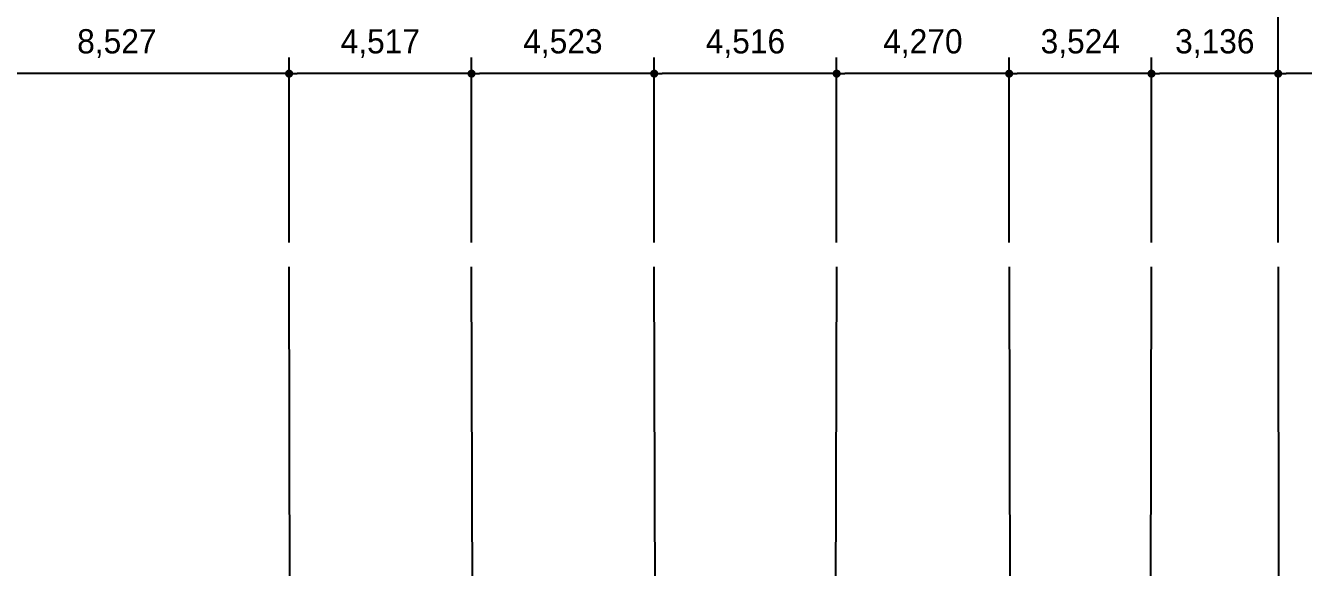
# Model space of a CAD drawing. Header units: millimetres. Extents: x 580267 to 706267, y -57600 to 28800.
# Drawn here: x 635701 to 667335, y -3455 to 9954 of the extents above; entities that cross this region are included whole.
import ezdxf

# ---------------------------------------------------------------- set-up
doc = ezdxf.new("R2010")
doc.units = ezdxf.units.MM
doc.header["$LTSCALE"] = 5
doc.layers.add('중심선', color=1, linetype='Continuous')
doc.layers.add('치수', color=7, linetype='Continuous')
doc.styles.get("Standard").update_dxf_attribs({"font": 'Gulim.ttf'})
doc.dimstyles.new('ISO-25', dxfattribs={"dimscale": 400, "dimtxt": 1.5, "dimasz": 0.5, "dimexe": 1, "dimexo": 1.5, "dimgap": 1, "dimtad": 1, "dimdec": 0, "dimlunit": 6, "dimtxsty": 'Standard', "dimblk": 'DOT', "dimcen": 0, "dimclrd": 256, "dimclre": 256, "dimclrt": 7, "dimadec": 0, "dimazin": 0, "dimtfac": 1, "dimtdec": 0, "dimtix": 1, "dimtmove": 0, "dimatfit": 3, "dimfxl": 1.25, "dimlwd": -1, "dimlwe": -1, "dimarcsym": 0})

# ---------------------------------------------------------------- blocks, each defined once
blk = doc.blocks.new('_Dot')
at = {"color": 0, "linetype": 'ByBlock', "lineweight": -2}
blk.add_line((-0.5, 0), (-1, 0), dxfattribs=at)
at = {"color": 0, "linetype": 'ByBlock', "const_width": 0.5}
blk.add_lwpolyline([(-0.25, 0, 1), (0.25, 0, 1)], format="xyb", close=True, dxfattribs=at)
blk = doc.blocks.new('*D5')
at = {"layer": 'Defpoints', "color": 0}
for p in [(683670, 13077), (607136, 3983), (683670, 3983)]:
    blk.add_point(p, dxfattribs=at)
at = {"layer": '치수'}
for p, q in [((607136, 4583), (607136, 13477)), ((683670, 4583), (683670, 13477)), ((607336, 13077), (683470, 13077))]:
    blk.add_line(p, q, dxfattribs=at)
at = {"layer": '치수', "xscale": 200, "yscale": 200, "zscale": 200, "rotation": 180}
blk.add_blockref('_Dot', (607136, 13077), dxfattribs=at)
at = {"layer": '치수', "xscale": 200, "yscale": 200, "zscale": 200}
blk.add_blockref('_Dot', (683670, 13077), dxfattribs=at)
at = {"layer": '치수', "color": 7, "insert": (645403, 13822), "char_height": 600, "attachment_point": 5}
blk.add_mtext('76,534', dxfattribs=at)
blk = doc.blocks.new('*D20')
at = {"layer": 'Defpoints', "color": 0}
for p in [(633698, 8764), (633698, 3983), (642225, 3983)]:
    blk.add_point(p, dxfattribs=at)
at = {"layer": '치수'}
for p, q in [((633698, 4583), (633698, 9164)), ((642225, 4583), (642225, 9164)), ((642025, 8764), (633898, 8764))]:
    blk.add_line(p, q, dxfattribs=at)
at = {"layer": '치수', "xscale": 200, "yscale": 200, "zscale": 200, "rotation": 180}
blk.add_blockref('_Dot', (633698, 8764), dxfattribs=at)
at = {"layer": '치수', "xscale": 200, "yscale": 200, "zscale": 200}
blk.add_blockref('_Dot', (642225, 8764), dxfattribs=at)
at = {"layer": '치수', "color": 7, "insert": (637961, 9509), "char_height": 600, "attachment_point": 5}
blk.add_mtext('8,527', dxfattribs=at)
blk = doc.blocks.new('*D21')
at = {"layer": 'Defpoints', "color": 0}
for p in [(642225, 8764), (642225, 3983), (646742, 3983)]:
    blk.add_point(p, dxfattribs=at)
at = {"layer": '치수'}
for p, q in [((642225, 4583), (642225, 9164)), ((646742, 4583), (646742, 9164)), ((646542, 8764), (642425, 8764))]:
    blk.add_line(p, q, dxfattribs=at)
at = {"layer": '치수', "xscale": 200, "yscale": 200, "zscale": 200, "rotation": 180}
blk.add_blockref('_Dot', (642225, 8764), dxfattribs=at)
at = {"layer": '치수', "xscale": 200, "yscale": 200, "zscale": 200}
blk.add_blockref('_Dot', (646742, 8764), dxfattribs=at)
at = {"layer": '치수', "color": 7, "insert": (644483, 9509), "char_height": 600, "attachment_point": 5}
blk.add_mtext('4,517', dxfattribs=at)
blk = doc.blocks.new('*D22')
at = {"layer": 'Defpoints', "color": 0}
for p in [(646742, 8764), (646742, 3983), (651264, 3983)]:
    blk.add_point(p, dxfattribs=at)
at = {"layer": '치수'}
for p, q in [((646742, 4583), (646742, 9164)), ((651264, 4583), (651264, 9164)), ((651064, 8764), (646942, 8764))]:
    blk.add_line(p, q, dxfattribs=at)
at = {"layer": '치수', "xscale": 200, "yscale": 200, "zscale": 200, "rotation": 180}
blk.add_blockref('_Dot', (646742, 8764), dxfattribs=at)
at = {"layer": '치수', "xscale": 200, "yscale": 200, "zscale": 200}
blk.add_blockref('_Dot', (651264, 8764), dxfattribs=at)
at = {"layer": '치수', "color": 7, "insert": (649003, 9509), "char_height": 600, "attachment_point": 5}
blk.add_mtext('4,523', dxfattribs=at)
blk = doc.blocks.new('*D23')
at = {"layer": 'Defpoints', "color": 0}
for p in [(651264, 8764), (651264, 3983), (655780, 3983)]:
    blk.add_point(p, dxfattribs=at)
at = {"layer": '치수'}
for p, q in [((651264, 4583), (651264, 9164)), ((655780, 4583), (655780, 9164)), ((655580, 8764), (651464, 8764))]:
    blk.add_line(p, q, dxfattribs=at)
at = {"layer": '치수', "xscale": 200, "yscale": 200, "zscale": 200, "rotation": 180}
blk.add_blockref('_Dot', (651264, 8764), dxfattribs=at)
at = {"layer": '치수', "xscale": 200, "yscale": 200, "zscale": 200}
blk.add_blockref('_Dot', (655780, 8764), dxfattribs=at)
at = {"layer": '치수', "color": 7, "insert": (653522, 9509), "char_height": 600, "attachment_point": 5}
blk.add_mtext('4,516', dxfattribs=at)
blk = doc.blocks.new('*D24')
at = {"layer": 'Defpoints', "color": 0}
for p in [(655780, 8764), (655780, 3983), (660050, 3983)]:
    blk.add_point(p, dxfattribs=at)
at = {"layer": '치수'}
for p, q in [((655780, 4583), (655780, 9164)), ((660050, 4583), (660050, 9164)), ((659850, 8764), (655980, 8764))]:
    blk.add_line(p, q, dxfattribs=at)
at = {"layer": '치수', "xscale": 200, "yscale": 200, "zscale": 200, "rotation": 180}
blk.add_blockref('_Dot', (655780, 8764), dxfattribs=at)
at = {"layer": '치수', "xscale": 200, "yscale": 200, "zscale": 200}
blk.add_blockref('_Dot', (660050, 8764), dxfattribs=at)
at = {"layer": '치수', "color": 7, "insert": (657915, 9509), "char_height": 600, "attachment_point": 5}
blk.add_mtext('4,270', dxfattribs=at)
blk = doc.blocks.new('*D25')
at = {"layer": 'Defpoints', "color": 0}
for p in [(660050, 8764), (660050, 3983), (663573, 3983)]:
    blk.add_point(p, dxfattribs=at)
at = {"layer": '치수'}
for p, q in [((660050, 4583), (660050, 9164)), ((663573, 4583), (663573, 9164)), ((663373, 8764), (660250, 8764))]:
    blk.add_line(p, q, dxfattribs=at)
at = {"layer": '치수', "xscale": 200, "yscale": 200, "zscale": 200, "rotation": 180}
blk.add_blockref('_Dot', (660050, 8764), dxfattribs=at)
at = {"layer": '치수', "xscale": 200, "yscale": 200, "zscale": 200}
blk.add_blockref('_Dot', (663573, 8764), dxfattribs=at)
at = {"layer": '치수', "color": 7, "insert": (661811, 9509), "char_height": 600, "attachment_point": 5}
blk.add_mtext('3,524', dxfattribs=at)
blk = doc.blocks.new('*D26')
at = {"layer": 'Defpoints', "color": 0}
for p in [(663573, 8764), (663573, 3983), (666710, 3983)]:
    blk.add_point(p, dxfattribs=at)
at = {"layer": '치수'}
for p, q in [((663573, 4583), (663573, 9164)), ((666710, 4583), (666710, 9164)), ((666510, 8764), (663773, 8764))]:
    blk.add_line(p, q, dxfattribs=at)
at = {"layer": '치수', "xscale": 200, "yscale": 200, "zscale": 200, "rotation": 180}
blk.add_blockref('_Dot', (663573, 8764), dxfattribs=at)
at = {"layer": '치수', "xscale": 200, "yscale": 200, "zscale": 200}
blk.add_blockref('_Dot', (666710, 8764), dxfattribs=at)
at = {"layer": '치수', "color": 7, "insert": (665141, 9509), "char_height": 600, "attachment_point": 5}
blk.add_mtext('3,136', dxfattribs=at)
blk = doc.blocks.new('*D27')
at = {"layer": 'Defpoints', "color": 0}
for p in [(666710, 8764), (666710, 3983), (671010, 3983)]:
    blk.add_point(p, dxfattribs=at)
at = {"layer": '치수'}
for p, q in [((666710, 4583), (666710, 9164)), ((671010, 4583), (671010, 9164)), ((670810, 8764), (666910, 8764))]:
    blk.add_line(p, q, dxfattribs=at)
at = {"layer": '치수', "xscale": 200, "yscale": 200, "zscale": 200, "rotation": 180}
blk.add_blockref('_Dot', (666710, 8764), dxfattribs=at)
at = {"layer": '치수', "xscale": 200, "yscale": 200, "zscale": 200}
blk.add_blockref('_Dot', (671010, 8764), dxfattribs=at)
at = {"layer": '치수', "color": 7, "insert": (668860, 9509), "char_height": 600, "attachment_point": 5}
blk.add_mtext('4,300', dxfattribs=at)
blk = doc.blocks.new('*D46')
at = {"layer": 'Defpoints', "color": 0}
for p in [(666710, 10920), (620674, 3983), (666710, 3983)]:
    blk.add_point(p, dxfattribs=at)
at = {"layer": '치수'}
for p, q in [((620674, 4583), (620674, 11320)), ((666710, 4583), (666710, 11320)), ((620874, 10920), (666510, 10920))]:
    blk.add_line(p, q, dxfattribs=at)
at = {"layer": '치수', "xscale": 200, "yscale": 200, "zscale": 200, "rotation": 180}
blk.add_blockref('_Dot', (620674, 10920), dxfattribs=at)
at = {"layer": '치수', "xscale": 200, "yscale": 200, "zscale": 200}
blk.add_blockref('_Dot', (666710, 10920), dxfattribs=at)
at = {"layer": '치수', "color": 7, "insert": (643692, 11665), "char_height": 600, "attachment_point": 5}
blk.add_mtext('46,036', dxfattribs=at)
blk = doc.blocks.new('*D47')
at = {"layer": 'Defpoints', "color": 0}
for p in [(683670, 10920), (666710, 3983), (683670, 3983)]:
    blk.add_point(p, dxfattribs=at)
at = {"layer": '치수'}
for p, q in [((666710, 4583), (666710, 11320)), ((683670, 4583), (683670, 11320)), ((666910, 10920), (683470, 10920))]:
    blk.add_line(p, q, dxfattribs=at)
at = {"layer": '치수', "xscale": 200, "yscale": 200, "zscale": 200, "rotation": 180}
blk.add_blockref('_Dot', (666710, 10920), dxfattribs=at)
at = {"layer": '치수', "xscale": 200, "yscale": 200, "zscale": 200}
blk.add_blockref('_Dot', (683670, 10920), dxfattribs=at)
at = {"layer": '치수', "color": 7, "insert": (675190, 11665), "char_height": 600, "attachment_point": 5}
blk.add_mtext('16,960', dxfattribs=at)

msp = doc.modelspace()

# ---------------------------------------------------------------- linework, layer by layer
at = {"layer": '중심선'}
for p, q in [((642286.2, -18464.7), (642224.6, 3983)), ((646803.2, -18452.3), (646741.6, 3983)), ((651325.7, -18439.9), (651264.1, 3983)), ((655779.8, 3983), (655710.5, -18427.9)), ((660049.7, 3983), (660106.9, -18415.8)), ((663535.9, -18406.4), (663573.3, 3983)), ((666709.6, 3983), (666741.1, -18397.6))]:
    msp.add_line(p, q, dxfattribs=at)

# ---------------------------------------------------------------- dimensions: what is measured, and where the dimension line sits
at = {"layer": '치수'}
for base, p1, p2, picture, middle in [((683669.6, 13076.6), (607135.9, 3983), (683669.6, 3983.4), '*D5', (645402.7, 13821.7)), ((666709.6, 10920.1), (620673.5, 3982.8), (666709.6, 3983.3), '*D46', (643691.6, 11665.2)), ((683669.6, 10920.3), (666709.6, 3983), (683669.6, 3983.2), '*D47', (675189.6, 11665.4))]:
    dim = msp.add_linear_dim(base=base, p1=p1, p2=p2, dimstyle='ISO-25', dxfattribs=at)
    dim.commit()
    dim.dimension.update_dxf_attribs({"geometry": picture, "text_midpoint": middle})
for base, p1, p2, picture, middle in [((633698, 8763.8), (642224.6, 3983), (633698, 3983), '*D20', (637961.3, 9508.5)), ((642224.6, 8763.8), (646741.6, 3983), (642224.6, 3983), '*D21', (644483.1, 9508.9)), ((646741.5898, 8763.7739), (651264.1068, 3983.0437), (646741.5898, 3983.0437), '*D22', (649002.8483, 9508.9137)), ((651264.1, 8763.8), (655779.8, 3983), (651264.1, 3983), '*D23', (653522, 9508.9)), ((655779.8, 8763.8), (660049.7, 3983), (655779.8, 3983), '*D24', (657914.8, 9508.9)), ((660049.7, 8763.8), (663573.3, 3983), (660049.7, 3983), '*D25', (661811.5, 9508.9)), ((663573.3, 8763.8), (666709.6, 3983), (663573.3, 3983), '*D26', (665141.4, 9508.9)), ((666709.6, 8763.8), (671009.6, 3983), (666709.6, 3983), '*D27', (668859.6, 9508.9))]:
    dim = msp.add_linear_dim(base=base, p1=p1, p2=p2, angle=180, dimstyle='ISO-25', dxfattribs=at)
    dim.commit()
    dim.dimension.update_dxf_attribs({"geometry": picture, "text_midpoint": middle})

doc.saveas('drawing.dxf')
